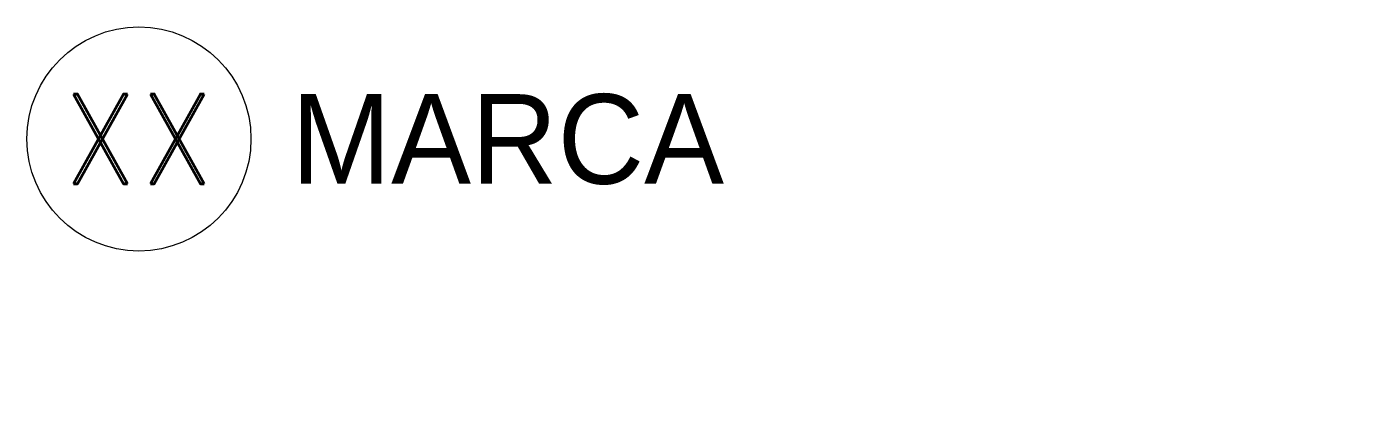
# Model space of a CAD drawing. Header units: metres. Extents: x -1.2 to 13.8, y -3 to 1.2.
import ezdxf
from ezdxf.enums import TextEntityAlignment as Align

# ---------------------------------------------------------------- set-up
doc = ezdxf.new("R2010")
doc.units = ezdxf.units.M
doc.styles.add('RomanD', font='romand__.ttf', dxfattribs={"width": 0.8, "height": 2.5})

msp = doc.modelspace()

# ---------------------------------------------------------------- linework, layer by layer
at = {"color": 1}
msp.add_circle((0, 0), 1.25, dxfattribs=at)

# ---------------------------------------------------------------- texts
at = {"color": 3, "style": 'RomanD'}
msp.add_attdef('XX', text='1', height=1, dxfattribs=at).set_placement((0, 0), align=Align.MIDDLE_CENTER)
at = {"color": 3, "lineweight": 30, "flags": 104}
msp.add_attdef('MARCA', text='%%C8@20', height=1, dxfattribs=at).set_placement((1.7, 0), align=Align.MIDDLE_LEFT)

doc.saveas('drawing.dxf')
